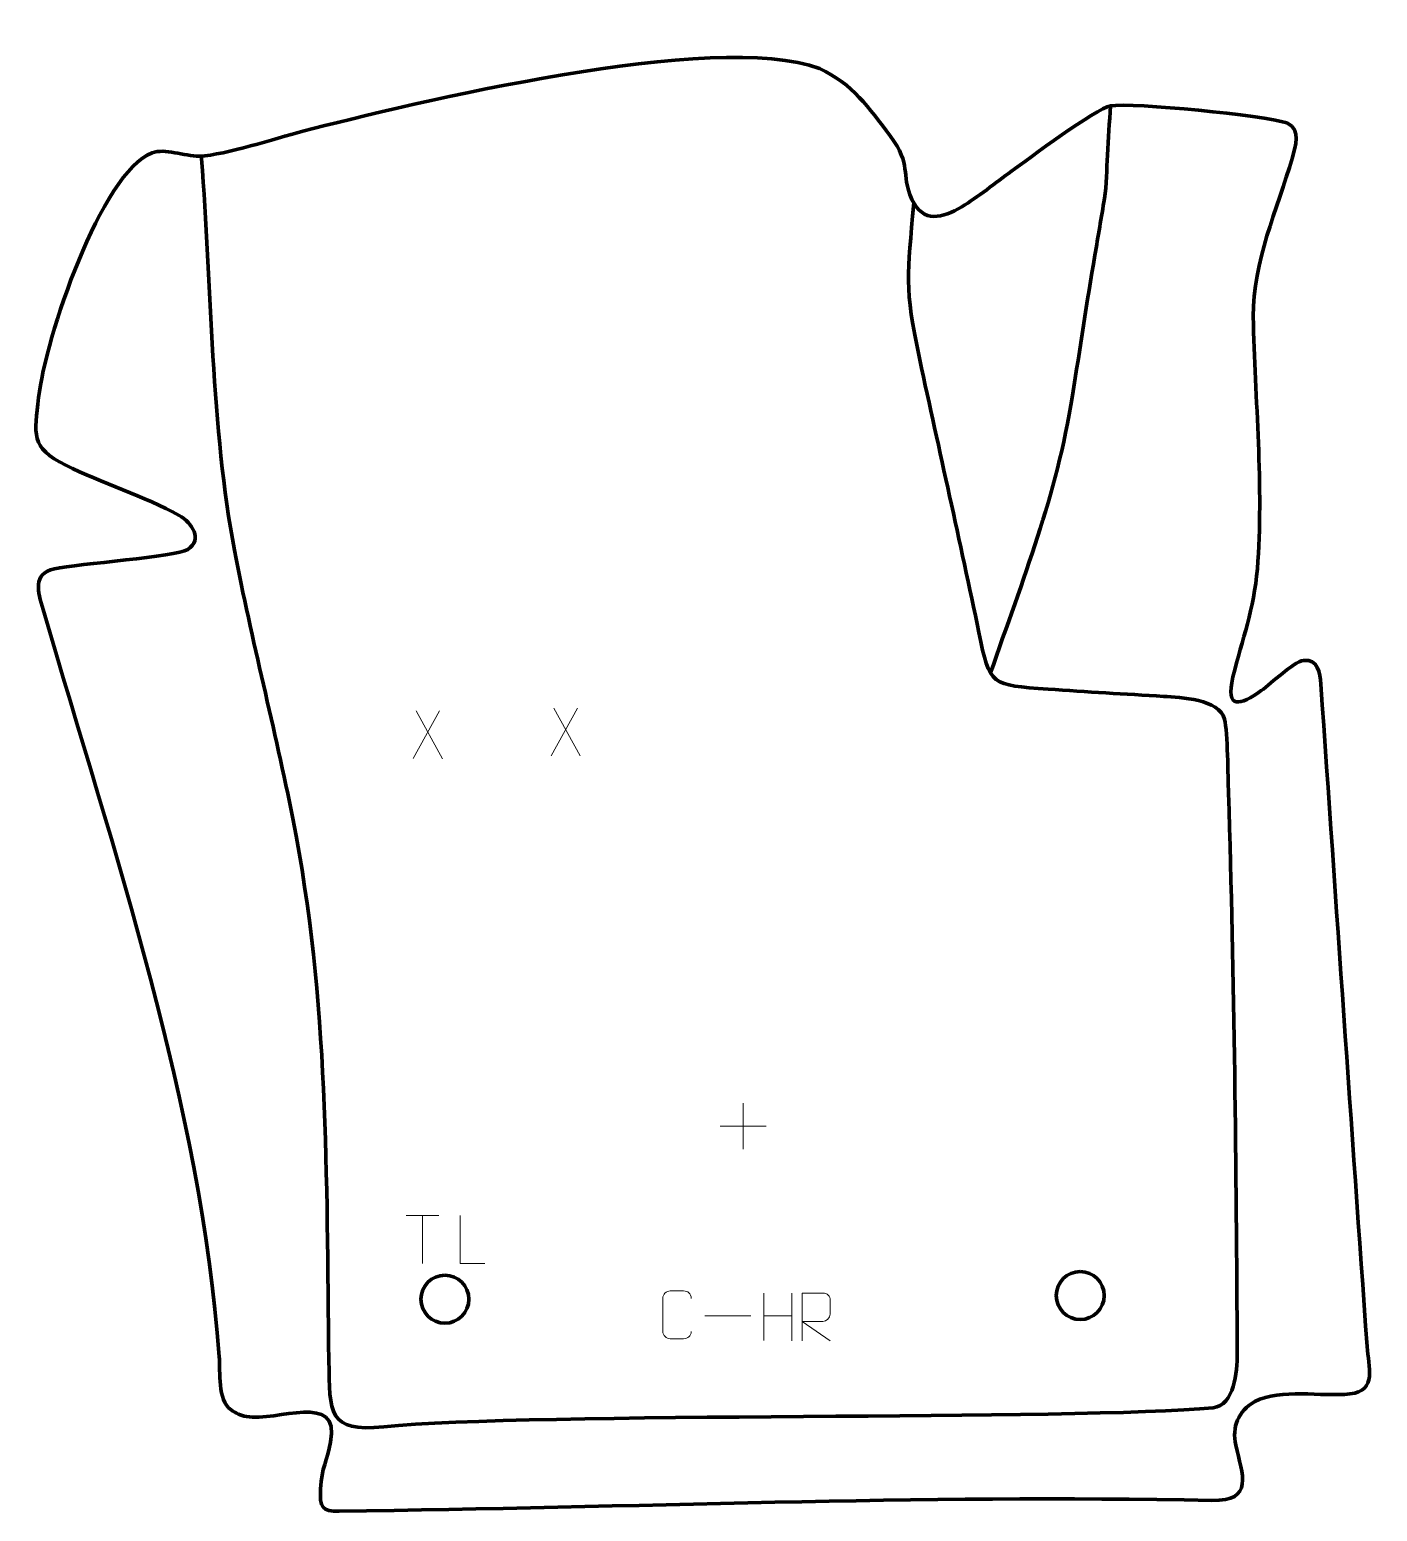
# Model space of a CAD drawing. Header units: millimetres. Extents: x 1033 to 1736, y 116 to 889.
import ezdxf

# ---------------------------------------------------------------- set-up
doc = ezdxf.new("R2010")
doc.units = ezdxf.units.MM
doc.header["$MEASUREMENT"] = 0
doc.layers.add('layer 2', color=7, linetype='Continuous')
doc.layers.add('layer 3', color=7, linetype='Continuous')

msp = doc.modelspace()

# ---------------------------------------------------------------- linework, layer by layer
at = {"layer": 'layer 2', "color": 142, "lineweight": 200}
for centre in [(1580.9044, 228.2349), (1249.513, 226.3164)]:
    msp.add_ellipse(centre, major_axis=(0, 12.5), ratio=1, dxfattribs=at)
at = {"layer": 'layer 2', "color": 142, "lineweight": 158}
for points, knots in [([(1534.0078, 552.6151), (1551.1625, 602.7123), (1568.4013, 644.5872), (1576.8809, 697.6817), (1576.8809, 697.6817), (1580.7776, 722.0807), (1584.3384, 746.5105), (1588.5424, 770.8629), (1588.5424, 770.8629), (1590.25, 780.7169), (1591.9272, 790.5721), (1593.5386, 800.4424), (1593.5386, 800.4424), (1594.6766, 807.4764), (1594.6935, 815.8958), (1595.1003, 823.1181), (1595.1003, 823.1181), (1595.6253, 831.6721), (1596.1502, 840.2262), (1596.6752, 848.7802)], [0, 0, 0, 0, 0.16666667, 0.16666667, 0.16666667, 0.16666667, 0.33333333, 0.33333333, 0.33333333, 0.33333333, 0.5, 0.5, 0.5, 0.5, 0.66666667, 0.66666667, 0.66666667, 0.66666667, 1, 1, 1, 1]), ([(1494.0814, 798.0559), (1490.9203, 760.2463), (1488.9388, 754.8786), (1497.2185, 716.3387), (1497.2185, 716.3387), (1507.418, 668.9387), (1518.2304, 621.5358), (1528.0718, 574.0828), (1528.0718, 574.0828), (1533.6347, 546.2333), (1534.5357, 546.638), (1564.1125, 544.5378), (1564.1125, 544.5378), (1584.3163, 543.1068), (1604.2279, 541.9613), (1624.4302, 540.7854), (1624.4302, 540.7854), (1633.1006, 540.2808), (1653.5499, 539.3516), (1656.1548, 528.8715), (1656.1548, 528.8715), (1657.8993, 521.8532), (1657.98, 498.919), (1658.228, 490.3005), (1658.228, 490.3005), (1661.3939, 393.1049), (1662.2152, 294.9401), (1662.8267, 197.6944), (1662.8267, 197.6944), (1662.8837, 188.626), (1661.1291, 170.7843), (1650.2803, 169.7241), (1650.2803, 169.7241), (1581.1866, 162.9721), (1293.9021, 167.5149), (1217.5777, 159.7858), (1217.5777, 159.7858), (1188.5104, 156.8423), (1189.3804, 166.9), (1188.9987, 194.1365), (1188.9987, 194.1365), (1187.6891, 290.3235), (1189.0391, 381.9102), (1170.1937, 476.9865), (1170.1937, 476.9865), (1160.9185, 523.7803), (1148.7761, 569.9567), (1139.7274, 617.006), (1139.7274, 617.006), (1127.8082, 678.9827), (1127.3951, 757.0184), (1122.6287, 821.1228), (1122.6287, 821.1228), (1122.6287, 821.1228), (1122.5178, 822.6144), (1122.5178, 822.6144)], [0, 0, 0, 0, 0.06666667, 0.06666667, 0.06666667, 0.06666667, 0.13333333, 0.13333333, 0.13333333, 0.13333333, 0.2, 0.2, 0.2, 0.2, 0.26666667, 0.26666667, 0.26666667, 0.26666667, 0.33333333, 0.33333333, 0.33333333, 0.33333333, 0.4, 0.4, 0.4, 0.4, 0.46666667, 0.46666667, 0.46666667, 0.46666667, 0.53333333, 0.53333333, 0.53333333, 0.53333333, 0.6, 0.6, 0.6, 0.6, 0.66666667, 0.66666667, 0.66666667, 0.66666667, 0.73333333, 0.73333333, 0.73333333, 0.73333333, 0.8, 0.8, 0.8, 0.8, 0.86666667, 0.86666667, 0.86666667, 0.86666667, 1, 1, 1, 1])]:
    msp.add_open_spline(points, degree=3, knots=knots, dxfattribs=at)
at = {"layer": 'layer 2', "color": 250, "lineweight": 9}
for points in [[(1318.7013, 534.6532), (1318.7013, 534.6532), (1304.9607, 509.7574), (1304.9607, 509.7574)], [(1306.4153, 534.6532), (1306.4153, 534.6532), (1320.1559, 509.6997), (1320.1559, 509.6997)], [(1246.7563, 533.1916), (1246.7563, 533.1916), (1233.0157, 508.2958), (1233.0157, 508.2958)], [(1234.4703, 533.1916), (1234.4703, 533.1916), (1248.2109, 508.2381), (1248.2109, 508.2381)], [(1405.0663, 328.5212), (1405.0663, 328.5212), (1405.0663, 304.5433), (1405.0663, 304.5433)], [(1393.0774, 316.5322), (1393.0774, 316.5322), (1417.0553, 316.5322), (1417.0553, 316.5322)], [(1229.3559, 269.942), (1229.3559, 269.942), (1246.3431, 269.942), (1246.3431, 269.942)], [(1237.8497, 245.012), (1237.8497, 245.012), (1237.8497, 269.9655), (1237.8497, 269.9655)], [(1415.8445, 229.5253), (1415.8445, 229.5253), (1415.8445, 204.7478), (1415.8445, 204.7478)], [(1430.4878, 229.5253), (1430.4878, 229.5253), (1430.4878, 204.5718), (1430.4878, 204.5718)], [(1385.1772, 217.6432), (1385.1772, 217.6432), (1409.1552, 217.6432), (1409.1552, 217.6432)], [(1415.8445, 217.643), (1415.8445, 217.643), (1430.4878, 217.6434), (1430.4878, 217.6434)]]:
    msp.add_open_spline(points, degree=3, dxfattribs=at)
for points, knots in [([(1270.3455, 245.0119), (1270.3455, 245.0119), (1257.3964, 245.0119), (1257.3964, 245.0119), (1257.3964, 245.0119), (1257.3964, 245.0119), (1257.3964, 269.9655), (1257.3964, 269.9655)], [0, 0, 0, 0, 0.33333333, 0.33333333, 0.33333333, 0.33333333, 1, 1, 1, 1]), ([(1378.0142, 209.5133), (1377.8744, 207.1899), (1376.1972, 205.7103), (1374.0495, 205.6995), (1374.0495, 205.6995), (1371.7176, 205.6999), (1369.3857, 205.6999), (1367.0542, 205.6995), (1367.0542, 205.6995), (1365.1292, 205.5941), (1363.1571, 207.4786), (1363.1683, 209.4959), (1363.1683, 209.4959), (1363.1687, 215.266), (1363.1687, 221.0357), (1363.1683, 226.805), (1363.1683, 226.805), (1363.1725, 228.9431), (1364.9192, 230.6623), (1367.0716, 230.6488), (1367.0716, 230.6488), (1369.3973, 230.6488), (1371.7234, 230.6488), (1374.0495, 230.6488), (1374.0495, 230.6488), (1375.9961, 230.6843), (1377.9875, 229.1928), (1378.0142, 226.7552)], [0, 0, 0, 0, 0.125, 0.125, 0.125, 0.125, 0.25, 0.25, 0.25, 0.25, 0.375, 0.375, 0.375, 0.375, 0.5, 0.5, 0.5, 0.5, 0.625, 0.625, 0.625, 0.625, 0.75, 0.75, 0.75, 0.75, 1, 1, 1, 1]), ([(1435.8342, 204.5718), (1435.8342, 204.5718), (1435.8342, 229.5253), (1435.8342, 229.5253), (1435.8342, 229.5253), (1439.429, 229.5253), (1443.0245, 229.5253), (1446.6197, 229.5253), (1446.6197, 229.5253), (1448.945, 229.4876), (1450.5023, 227.9976), (1450.4982, 225.6312), (1450.4982, 225.6312), (1450.4978, 223.5957), (1450.4978, 220.5363), (1450.4982, 218.5003), (1450.4982, 218.5003), (1450.4917, 216.6248), (1448.6794, 214.683), (1446.6699, 214.6639), (1446.6699, 214.6639), (1446.6699, 214.6639), (1435.8342, 214.6639), (1435.8342, 214.6639), (1435.8342, 214.6639), (1435.8342, 214.6639), (1450.4889, 204.5718), (1450.4889, 204.5718)], [0, 0, 0, 0, 0.125, 0.125, 0.125, 0.125, 0.25, 0.25, 0.25, 0.25, 0.375, 0.375, 0.375, 0.375, 0.5, 0.5, 0.5, 0.5, 0.625, 0.625, 0.625, 0.625, 0.75, 0.75, 0.75, 0.75, 1, 1, 1, 1])]:
    msp.add_open_spline(points, degree=3, knots=knots, dxfattribs=at)
at = {"layer": 'layer 3', "color": 242, "lineweight": 158}
msp.add_open_spline([(1096.7803, 824.2769), (1103.4969, 826.8231), (1113.2791, 822.519), (1121.4795, 822.5487), (1121.4795, 822.5487), (1135.731, 823.285), (1160.3451, 831.6915), (1175.3243, 835.5634), (1175.3243, 835.5634), (1231.1836, 849.9637), (1390.8227, 888.5562), (1444.8891, 868.3311), (1444.8891, 868.3311), (1462.3275, 860.0689), (1470.5524, 848.0575), (1481.807, 833.1552), (1481.807, 833.1552), (1493.2987, 817.4308), (1487.0331, 814.1316), (1493.0386, 800.0107), (1493.0386, 800.0107), (1499.0985, 787.429), (1508.9095, 790.1875), (1519.1325, 796.1891), (1519.1325, 796.1891), (1527.2703, 800.9665), (1537.0351, 808.9365), (1545.0457, 814.6518), (1545.0457, 814.6518), (1553.7438, 820.8948), (1589.0791, 847.5491), (1596.6752, 848.7802), (1596.6752, 848.7802), (1608.2262, 850.6523), (1676.9542, 843.8306), (1688.6132, 839.9186), (1688.6132, 839.9186), (1688.6132, 839.9186), (1689.1021, 839.7395), (1689.1021, 839.7395), (1689.1021, 839.7395), (1695.9717, 836.0588), (1693.2782, 827.9672), (1691.5598, 821.8), (1691.5598, 821.8), (1683.5455, 794.5902), (1671.0664, 767.6822), (1671.1498, 738.8446), (1671.1498, 738.8446), (1672.0875, 696.0156), (1676.6658, 649.7443), (1673.3336, 607.3159), (1673.3336, 607.3159), (1671.3728, 586.0647), (1665.611, 570.9735), (1660.5206, 550.9078), (1660.5206, 550.9078), (1656.6739, 533.7573), (1664.1882, 535.8353), (1675.3221, 543.7582), (1675.3221, 543.7582), (1680.9329, 547.8498), (1691.7414, 558.3677), (1697.4669, 559.5641), (1697.4669, 559.5641), (1704.8907, 560.4063), (1705.8931, 553.0655), (1706.3796, 547.1906), (1706.3796, 547.1906), (1714.4699, 432.0003), (1722.3555, 316.7717), (1730.5528, 201.5937), (1730.5528, 201.5937), (1731.2852, 191.3025), (1735.9033, 178.46), (1721.6262, 176.8984), (1721.6262, 176.8984), (1706.424, 175.2356), (1685.9172, 180.0139), (1671.9522, 172.9127), (1671.9522, 172.9127), (1663.2197, 168.0823), (1659.9725, 159.5736), (1662.0153, 150.129), (1662.0153, 150.129), (1665.519, 134.8297), (1671.804, 120.8737), (1649.6206, 121.3337), (1649.6206, 121.3337), (1495.7997, 124.5233), (1347.2019, 117.4794), (1194.3654, 115.7489), (1194.3654, 115.7489), (1185.3359, 115.6467), (1184.1941, 117.6437), (1184.614, 127.3921), (1184.614, 127.3921), (1185.2848, 138.4438), (1188.0688, 142.1626), (1189.8901, 151.7193), (1189.8901, 151.7193), (1194.994, 178.4998), (1161.7528, 162.1925), (1146.0997, 165.0949), (1146.0997, 165.0949), (1142.6966, 165.7259), (1140.7788, 166.6543), (1137.9415, 168.5656), (1137.9415, 168.5656), (1130.7555, 173.9469), (1132.43, 188.0857), (1131.8098, 196.5027), (1131.8098, 196.5027), (1122.1071, 328.1733), (1076.5812, 460.0785), (1039.9462, 586.0762), (1039.9462, 586.0762), (1037.227, 595.4284), (1034.2321, 604.6056), (1045.843, 607.3291), (1045.843, 607.3291), (1058.2618, 610.0462), (1109.5393, 613.4747), (1115.3611, 617.3775), (1115.3611, 617.3775), (1123.4147, 622.7764), (1117.603, 631.2746), (1110.9579, 635.1566), (1110.9579, 635.1566), (1092.6465, 645.3303), (1070.5562, 651.889), (1051.7032, 661.3255), (1051.7032, 661.3255), (1032.906, 670.7341), (1035.523, 677.5542), (1037.5959, 696.704), (1037.5959, 696.704), (1040.8911, 727.1449), (1070.2889, 814.2345), (1096.7803, 824.2769)], degree=3, knots=[0, 0, 0, 0, 0.02777778, 0.02777778, 0.02777778, 0.02777778, 0.05555556, 0.05555556, 0.05555556, 0.05555556, 0.08333333, 0.08333333, 0.08333333, 0.08333333, 0.11111111, 0.11111111, 0.11111111, 0.11111111, 0.13888889, 0.13888889, 0.13888889, 0.13888889, 0.16666667, 0.16666667, 0.16666667, 0.16666667, 0.19444444, 0.19444444, 0.19444444, 0.19444444, 0.22222222, 0.22222222, 0.22222222, 0.22222222, 0.25, 0.25, 0.25, 0.25, 0.27777778, 0.27777778, 0.27777778, 0.27777778, 0.30555556, 0.30555556, 0.30555556, 0.30555556, 0.33333333, 0.33333333, 0.33333333, 0.33333333, 0.36111111, 0.36111111, 0.36111111, 0.36111111, 0.38888889, 0.38888889, 0.38888889, 0.38888889, 0.41666667, 0.41666667, 0.41666667, 0.41666667, 0.44444444, 0.44444444, 0.44444444, 0.44444444, 0.47222222, 0.47222222, 0.47222222, 0.47222222, 0.5, 0.5, 0.5, 0.5, 0.52777778, 0.52777778, 0.52777778, 0.52777778, 0.55555556, 0.55555556, 0.55555556, 0.55555556, 0.58333333, 0.58333333, 0.58333333, 0.58333333, 0.61111111, 0.61111111, 0.61111111, 0.61111111, 0.63888889, 0.63888889, 0.63888889, 0.63888889, 0.66666667, 0.66666667, 0.66666667, 0.66666667, 0.69444444, 0.69444444, 0.69444444, 0.69444444, 0.72222222, 0.72222222, 0.72222222, 0.72222222, 0.75, 0.75, 0.75, 0.75, 0.77777778, 0.77777778, 0.77777778, 0.77777778, 0.80555556, 0.80555556, 0.80555556, 0.80555556, 0.83333333, 0.83333333, 0.83333333, 0.83333333, 0.86111111, 0.86111111, 0.86111111, 0.86111111, 0.88888889, 0.88888889, 0.88888889, 0.88888889, 0.91666667, 0.91666667, 0.91666667, 0.91666667, 0.94444444, 0.94444444, 0.94444444, 0.94444444, 1, 1, 1, 1], dxfattribs=at)

doc.saveas('drawing.dxf')
